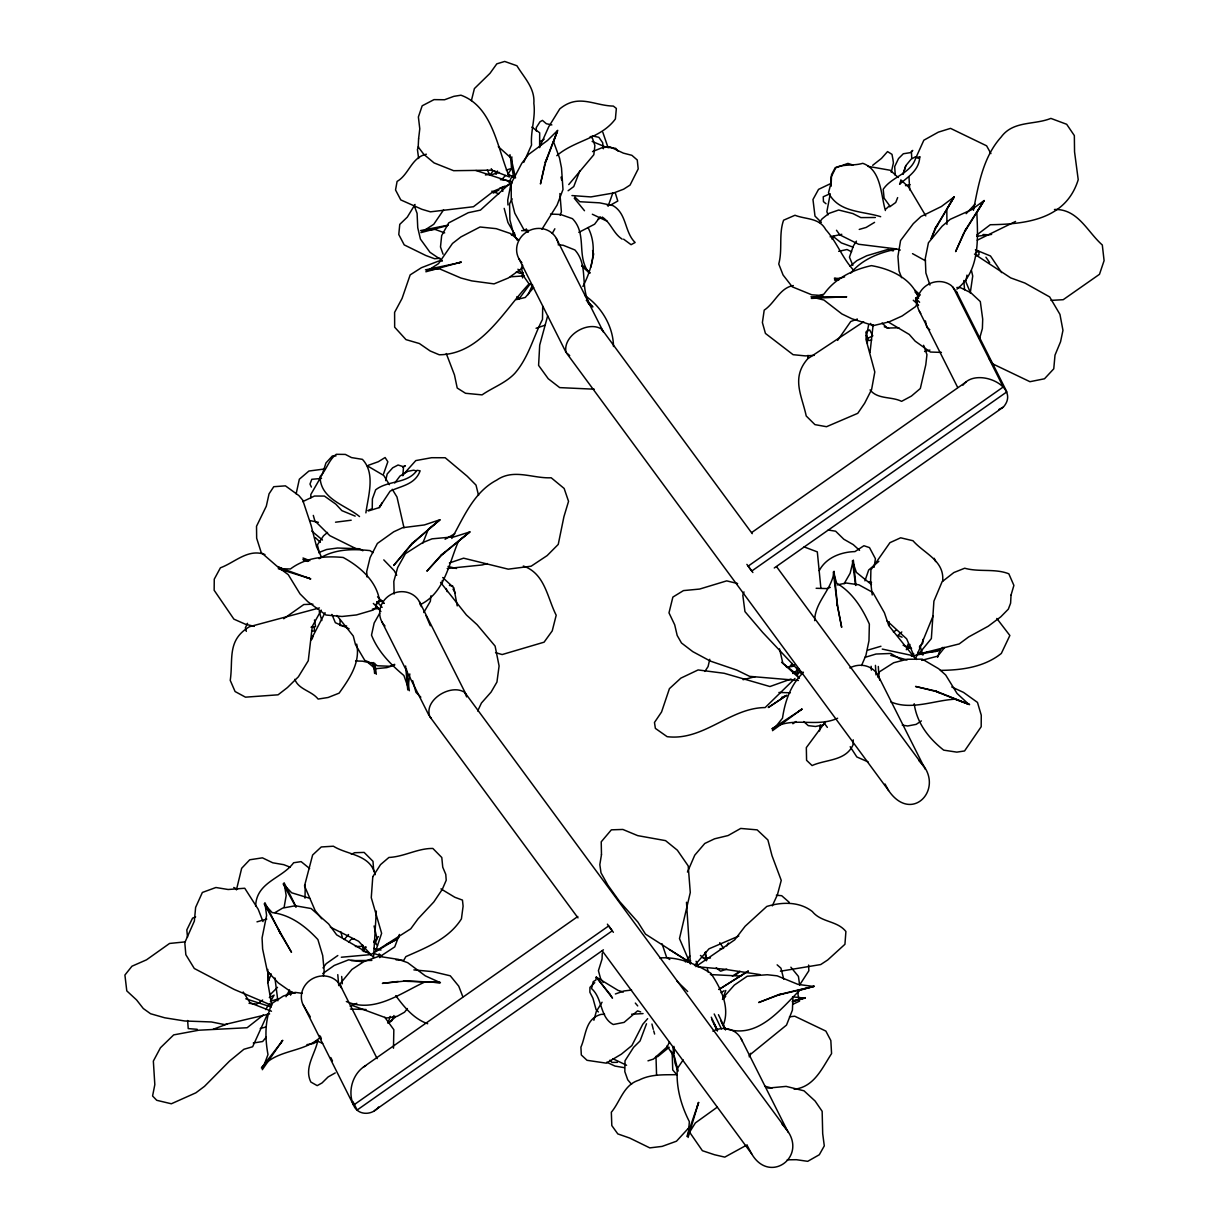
<?xml version="1.0" encoding="UTF-8"?>
<svg xmlns="http://www.w3.org/2000/svg" width="1229" height="1229" viewBox="0 0 1229 1229"><rect width="100%" height="100%" fill="white"/><g stroke="black" fill="none" stroke-linecap="round" stroke-linejoin="round"><path stroke-width="1.5" d="M831.127 186.255L831.142 177.037L835.674 167.866L847.933 163.396L852.957 165.055M267.784 969.404L267.768 982.478L271.747 1005.383L234.201 989.437L194.29 968.483L185.84 954.703L184.796 942.628L194.366 921.059L195.626 907.401L202.37 892.454L215.905 887.507L228.148 889.504L244.755 888.244L258.198 909.245L263.021 921.596M655.994 1056.372L656.563 1075.098M340.464 986.887L340.479 983.308L351.909 969.451L363.922 961.6L378.778 956.362L398.473 959.403L407.69 962.676L425.311 975.857L439.982 982.509L403.711 981.188L382.373 983.384L398.273 981.433M310.799 497.883L310.814 494.504L321.107 476.637M305.022 898.169L305.222 884.757M340.11 619.923L340.018 625.453L346.701 626.022M542.711 306.236L542.481 319.432C533.263 337.314 528.455 357.716 514.767 373.401C505.641 383.064 492.814 387.427 482.06 394.878L465.53 393.28L457.219 388.026L454.469 374.937L446.281 353.537M602.271 953.166L602.056 959.035L598.415 970.695L600.52 978.392L603.209 982.463M792.92 997.518L792.413 1010.146L786.499 1025.094L749.26 1055.358M672.155 1052.27L672.739 1069.952L676.442 1074.238M888.92 625.331L889.089 621.644M511.31 167.252L511.863 156.882M853.249 739.858L852.957 745.081C845.444 761.197 825.996 759.245 812.092 765.559L806.577 760.321L806.332 747.601L825.627 721.577M402.835 475.761L403.527 466.728L405.37 465.668L402.728 467.066M807.714 358.576L807.975 355.365M923.102 639.357L922.779 643.09L919.369 647.022M819.559 730.994L820.204 724.956M375.552 664.536L374.584 673.431L373.677 662.539M870.024 352.431L873.158 324.733M430.98 595.758L430.334 601.319L423.775 612.518M814.673 620.645C814.796 601.841 832.141 589.628 834.061 571.27L837.548 605.928L841.665 627.343L837.395 605.743L833.293 572.053L836.734 583.253C852.358 592.439 862.128 607.909 869.349 624.102L868.98 640.755L865.923 655.364L861.544 665.55M409.825 673.938L407.751 689.915L405.616 665.995M323.473 975.78L324.149 970.618L322.705 955.563L317.896 939.57C305.56 926.297 290.612 914.822 272.131 912.563L264.174 903.853L291.503 952.291L280.412 933.564L264.896 902.7L266.601 915.451L262.069 937.911L262.622 948.988L267.292 971.094L278.215 982.831L290.136 991.219L295.037 993.37M582.884 286.465C592.286 268.506 597.893 246.491 588.046 227.549M376.32 911.088L373.555 957.483L358.591 941.26L330.371 927.142M970.249 293.055L972.723 276.033L971.494 270.595M874.111 567.291L875.417 558.734L869.502 547.612L863.91 545.722L854.969 551.591C840.959 551.959 825.934 557.674 819.251 570.671M798.773 989.652L797.959 994.584L799.557 1001.113L792.813 1004.308M966.977 275.127L965.871 281.81L969.374 290.244M284.145 907.156L286.173 895.557L284.083 882.76L295.989 906.618M973.445 210.343C978.392 184.811 983.139 157.005 1001.113 137.095C1013.157 120.503 1034.127 125.174 1050.872 118.399L1066.68 124.283L1074.346 135.574L1074.545 151.812L1078.217 179.695C1065.989 219.3 1026.568 224.17 990.297 224.723L976.932 234.862M868.642 324.733L865.938 339.265L874.802 371.957L871.591 389.578L864.648 403.235L857.75 413.328L826.518 426.709L814.935 424.619L806.224 415.986C801.907 395.584 790.846 377.964 807.73 358.76L863.695 321.737M510.941 183.904L507.731 200.035L507.961 204.997M255.647 906.249C256.2 882.007 282.009 878.612 293.623 862.758L301.12 861.621L309.647 868.55M365.889 512.877C368.162 495.917 375.721 473.365 362.417 459.354L351.509 457.587L345.364 454.423L336.27 454.3C328.604 459.984 326.714 469.739 320.078 476.514C320.231 499.251 345.472 504.95 359.529 516.564M590.934 267.092L593.653 254.05L592.562 250.562M296.143 493.828L299.338 479.218L308.925 471.03L324.748 468.956M544.739 164.379L540.453 183.981L545.415 162.889L557.736 130.335L547.55 140.429L528.439 154.547L521.711 163.411L511.187 183.413L511.279 199.221L514.782 213.185L523.723 229.347L528.362 231.943M830.005 195.012L826.871 211.711L828.054 214.845M385.66 480.631L387.196 473.979L392.696 467.803L398.073 465.008L403.527 466.728M709.763 659.297L708.073 666.579L704.893 671.418M471.383 100.686L474.394 88.596L490.002 73.325L496.808 63.847L504.704 61.45L516.933 65.767C524.107 77.673 535.091 88.211 533.847 103.374C535.798 117.446 530.452 131.042 531.543 145.007L523.738 162.397M312.197 638.988L313.134 635.347M547.658 315.899L539.7 345.119L538.594 365.397L548.242 378.732L559.687 387.611L594.221 389.194M593.884 1020.254L596.295 1011.528L602.072 1002.234M979.559 338.636L982.386 328.512L982.708 319.171L980.312 301.581L970.849 292.732L960.632 287.755L956.869 287.478M891.286 172.275L893.406 162.919L892.915 159.34L891.993 154.362L887.538 151.597L881.47 158.418L872.682 165.316M290.551 995.167L291.534 991.68M877.614 677.056L879.088 672.048L893.667 662.754L907.14 659.251L922.364 659.174L938.679 668.76L945.685 675.013L957.068 693.479L968.898 704.432L935.715 691.405L915.574 686.458L935.622 691.005L969.604 704.57L954.887 699.178C933.779 700.438 911.058 710.562 890.779 701.882M380.913 611.52L375.966 606.035L377.103 601.795L381.19 600.459M376.212 606.22L378.87 608.847L375.966 606.035L377.242 601.933L381.359 600.628L383.279 602.487M903.254 173.811L905.819 165.654L911.135 159.171L915.559 156.744L918.816 158.311L919.768 156.836L915.789 157.973C910.827 173.934 891.762 176.469 883.205 189.327L884.112 198.146L889.566 205.642L885.971 209.007M908.108 644.119L906.326 649.695L909.076 647.222L909.967 644.442M236.429 889.888L241.667 868.288L249.733 859.778L262.422 857.842L272.746 862.789L283.761 864.678L290.274 867.228M317.681 1041.224C314.685 1054.805 303.978 1068.062 310.845 1082.042L317.205 1085.637L322.029 1082.949L328.128 1076.927L335.256 1072.917M322.013 475.147L325.962 462.949L332.398 455.944L336.009 455.898M388.548 1021.545L390.223 1016.398M697.104 1106.914L698.594 1102.382L688.086 1137.47L689.361 1121.647C680.989 1105.194 675.996 1087.25 677.302 1068.631L683.186 1059.874M900.734 180.909L899.613 184.304C908.262 176.423 919.154 170.539 919.768 156.836M902.992 174.134L905.819 165.654M743.991 591.902L742.823 595.374L744.958 611.596L762.656 632.397L800.909 673M723.328 1025.032C730.241 1007.288 720.778 987.778 710.685 973.153C695.353 963.705 678.208 956.608 659.881 957.959M864.939 580.841L868.673 570.026L878.843 561.315M698.594 1102.613L686.903 1136.441L695.368 1122.922L717.352 1107.099M418.521 146.435L417.43 149.569L418.643 158.495M608.063 206.334L612.795 193.076M422.715 543.372L428.322 529.269L440.059 519.729L411.853 543.571L393.695 565.463L412.237 543.802L439.629 519.852L424.343 524.952L402.605 527.702L393.71 531.804L377.38 543.448L370.113 557.536L366.703 571.562L367.041 576.985M560.132 215.244L561.392 211.818L559.902 193.552M722.468 999.454L725.801 990.451M646.5 1023.772L640.063 1040.948L633.58 1047.354L625.023 1060.765L624.824 1071.657L627.727 1079.799L631.552 1084.331M399.425 934.455L394.739 946.883L379.884 956.654M749.198 1056.832L750.55 1053.284M579.781 170.985L573.759 186.578L568.121 190.741M897.646 197.608L895.726 202.493L889.658 206.871M917.141 302.948L915.743 306.497L902.117 315.991L889.12 321.875L873.481 325.577L851.912 318.772L841.896 313.948L823.906 300.03L810.971 296.819L846.597 296.865M931.152 238.518L935.208 228.333L954.226 196.855L941.445 206.487L920.905 216.581L913.301 223.647L900.565 240.561L897.938 256.385L899.014 270.887L901.61 277.708M374.906 944.102L377.073 938.772L374.062 925.99M267.615 982.893L271.256 974.121M931.336 238.595L935.576 228.471L954.134 196.917L946.806 209.145L946.944 224.415M687.441 872.068L694.754 855.184L704.77 843.478L714.571 838.808L728.121 835.536L740.718 828.438L757.156 829.867L767.895 839.96L772.012 855.722L781.245 880.394L777.435 894.697L772.273 905.881M933.103 615.898L915.39 659.113L906.664 638.865L886.8 620.645M393.987 1015.507L391.544 1021.053L387.688 1023.035M963.736 233.141L955.609 251.622L964.78 231.62L984.137 200.573L971.432 209.79L950.217 219.315L942.151 226.182L928.433 242.758L925.283 258.489L925.883 273.007L929.954 285.067M539.7 146.927L548.733 126.756L559.763 108.905C578.46 93.465 593.73 105.617 613.348 106.093L616.359 108.444L615.391 118.952C600.95 138.708 574.481 140.26 556.798 155.699M723.543 998.854L724.972 995.659L734.358 985.059L747.232 976.241L767.265 974.735L777.174 975.841L798.02 984.398L813.936 986.518L778.648 994.983L758.662 1002.526L778.418 994.722L814.335 986.196L799.68 990.328C779.585 1010.376 756.834 1040.011 724.772 1028.289M937.589 657.331L940.047 649.818L935.699 651.539L926.558 652.2M267.599 1013.848L252.636 1046.755L243.926 1049.259L229.454 1061.165L204.506 1086.344L195.857 1092.827L171.338 1103.78L156.728 1100.293L152.58 1095.991L154.823 1084.623L153.348 1061.088L160.461 1047.753L173.673 1034.895L198.837 1030.209L247.137 1027.736L263.298 1015.016M528.101 294.668L532.48 285.113M522.678 265.203L521.388 267.999L523.354 275.788L529.1 283.991L532.603 285.128M477.682 710.992L481.43 703.034L491.078 692.111L496.946 682.049L499.097 665.98L495.103 646.085L477.113 624.701L466.406 614.976L440.566 582.392M546.982 158.741L545.138 162.597L557.398 131.011L553.542 141.688L559.518 158.003L561.515 167.989L562.99 189.527L557.09 205.059L541.958 229.239M247.521 623.318L245.354 627.835L246.322 631.368M669.467 1042.023L667.117 1046.878L653.429 1059.091L647.975 1060.842M508.944 182.384L512.339 175.701M916.097 157.312L923.839 140.214L938.341 132.148L950.524 128.369L986.61 145.821L990.927 153.61M512.124 198.806L509.574 203.799L509.897 219.822L513.599 233.879L517.271 240.269M286.034 996.734L289.522 989.959M451.811 538.456C463.779 517.102 473.887 491.969 496.685 480.124C513.768 468.218 532.741 478.68 551.191 477.774L564.142 488.451L568.551 501.34L563.927 516.702L558.243 544.401L547.151 555.585L531.143 566.2L508.253 569.165L463.594 558.181L449.399 562.974M310.645 640.493L325.07 612.672M726.846 945.884L728.351 943.073M799.618 984.997L808.851 970.772L808.59 965.057M321.261 610.137L312.32 626.283L308.264 660.741L298.37 676.81L287.432 687.564L278.077 694.815L245.477 697.166L235.092 691.543L230.238 680.374C233.387 659.312 226.643 640.248 249.456 626.713L319.417 607.925M552.267 233.464L554.863 228.778M379.669 613.302L374.154 623.042L371.511 635.147C378.086 651.662 390.53 664.274 403.88 675.504L409.318 690.729L406.353 668.684M844.108 583.76L850.145 573.252L853.341 560.117L855.891 584.927M265.725 1009.593L268.521 1004.769M270.395 1001.558L274.128 995.137L269.32 997.579M383.586 473.81L387.842 461.766L385.107 457.526L378.286 461.735L368.331 465.284M382.019 502.861L379.177 507.608L368.608 510.895M856.444 241.13L853.418 245.846L849.454 257.184L852.849 265.341M495.702 173.704L497.468 170.985M507.685 174.503L511.679 168.373L506.302 170.078M365.505 946.975L363.123 950.585L362.678 944.993M837.61 340.372L850.729 321.522L857.381 319.048M825.197 722.222L823.307 724.941L815.488 726.477L808.267 725.648L803.735 721.561M935.208 228.333L937.942 224.461M279.905 1044.143L282.655 1040.302L262.315 1069.691L267.983 1054.559C264.819 1037.337 264.742 1019.532 272.177 1003.279L283.392 996.012L295.129 992.387L302.319 993.309M685.398 961.938L689.776 955.916M967.254 227.657L964.473 231.451L984.045 200.511L976.84 212.602C977.992 239.348 979.943 270.488 956.93 289.153M378.424 936.559L373.754 942.459M819.328 222.587L822.109 218.839L828.838 213.447L838.67 210.021L852.818 213.554L860.853 217.594L875.355 217.502M519.16 298.693L530.206 283.899M394.739 483.028L399.978 476.038L407.859 471.321L413.651 470.185L416.232 470.922M600.213 216.75L594.606 224.2L578.828 232.373M322.997 967.884L326.223 963.659L337.821 955.517M381.451 504.627L379.177 507.608L390.146 491.124C401.345 485.824 415.11 484.641 420.134 470.815L417 470.323C407.321 484.134 387.965 480.124 375.659 489.833L372.387 498.897L372.233 508.652L367.778 510.603M282.609 1040.656L261.408 1068.001C276.187 1048.936 303.532 1053.207 320.708 1036.938M407.383 1008.548L404.556 1012.189L397.182 1016.306L386.474 1018.027L351.448 1005.138M916.865 298.632L919.154 295.697L915.083 292.118M802.921 672.954C790.539 685.029 784.932 701.452 782.504 718.182L772.503 730.671L801.999 708.995L798.113 711.791M944.702 647.406L937.758 656.148L921.612 660.357M443.577 209.882L433.76 224.292L420.917 232.634L447.556 225.552M669.175 1047.246L657.515 1056.802M529.038 283.914C503.69 310.66 480.985 354.536 439.229 354.766L430.165 350.972L419.396 343.536L405.985 339.619L394.663 327.191L394.601 312.366L402.083 298.401L410.163 274.897L421.409 267.707L438.569 261.086L442.348 260.947M266.217 1037.153L262.653 1041.516L253.282 1043.006M962.968 385.169C976.01 366.35 1021.775 386.29 1003.325 407.106L774.27 567.982M415.049 204.429L407.306 217.118L399.763 224.369L398.78 234.524L404.218 244.894L425.772 255.478L434.605 258.751L439.905 258.228M792.306 663.46L789.955 666.272L795.148 664.705M568.75 184.58L593.822 154.746L594.882 145.56L592.624 138.693L590.75 136.496M533.678 287.478L525.321 297.449L516.364 299.63M344.258 939.509L348.529 934.532M348.59 942.336L350.726 939.847M913.685 653.598L911.411 656.225L939.693 650.095L943.012 647.299M694.493 965.518L708.995 948.819L738.783 936.037M723.405 998.962L725.694 996.335M647.652 1018.672L642.767 1024.279L631.89 1045.556L621.413 1054.144L606.235 1063.146L587.032 1060.304L581.317 1054.974L580.918 1047.139C586.248 1035.233 585.081 1018.703 601.058 1014.386L604.591 1014.263M831.91 238.994L834.414 236.168M505.411 175.517L501.924 179.434L511.172 181.385M420.088 604.714C444.514 593.054 448.754 563.881 458.432 541.236L469.954 531.788L441.242 555.016L426.878 571.162L441.58 555.231L469.708 531.973L454.407 536.781L432.024 538.84L422.699 542.619L405.432 553.649L397.674 567.506L393.818 581.394L394.156 594.006M689.423 1127.147L676.488 1141.203L662.139 1146.396L649.788 1147.886L629.694 1138.054L617.818 1133.921L611.812 1125.58L611.335 1112.23C620.507 1101.23 623.518 1084.854 638.926 1080.153C650.924 1073.931 664.075 1074.899 677.118 1074.668M966.178 213.662L975.027 204.183M376.95 606.281L373.247 610.014L356.456 614.946L342 616.482L325.992 615.022L307.803 601.672L300.014 593.868L288.262 574.68L278.169 567.153L310.691 578.905M850.698 273.161C862.236 259.104 879.442 252.621 896.786 249.026L900.273 250.055M277.508 987.317L270.319 994.553L270.15 993.385M402.59 475.346L415.801 460.583L431.609 457.71L445.19 457.741L467.189 476.207L476.007 485.086L478.557 495.41M378.578 1106.991C372.387 1115.548 357.777 1115.855 353.553 1105.117L302.457 1003.325A21.001 19.541 -26.7 0 1 315.254 977.424A21.001 19.541 -26.7 0 1 341.601 988.208M594.759 982.647L589.951 987.379L589.874 992.233L592.931 998.209L596.096 1009.685L598.4 1011.959M794.979 678.439L765.16 707.566C730.057 707.75 703.572 741.195 667.117 736.663L655.38 728.398L654.473 722.468L661.555 711.99L669.421 688.655L680.866 678.131L698.087 669.943L724.158 673.277L769.938 686.535L791.061 678.992M362.325 950.785L366.196 947.098M522.064 268.337L508.391 277.969L494.058 283.884L471.752 280.888L460.983 278.046L439.874 268.982L425.464 269.858L461.228 262.33M509.897 183.382L480.416 210.128L468.295 212.694L448.693 222.91L441.657 235.615L440.489 246.952L443.054 254.188M901.809 631.952L897.938 635.347L902.071 637.206M327.528 532.418L323.519 535.813L317.389 544.908L319.494 553.265M388.932 1022.543L395.646 1016.89M850.115 266.201L856.92 260.594L866.752 255.74L887.968 249.426L893.237 250.916M399.026 937.281L395.139 940.415L387.135 944.041M735.172 975.365L739.535 971.862M577.799 916.496L363.385 1067.095C352.016 1075.421 347.669 1092.32 353.553 1105.117L608.662 925.944L612.257 930.829L357.163 1110.002L352.907 1101.537M919.154 295.697L915.62 298.324L916.02 302.672L918.57 305.222M411.853 543.571L415.725 540.745M913.285 300.26L916.02 302.672L915.759 298.432L918.124 296.711M792.828 673.477L799.019 668.945M792.859 723.743L795.962 721.515M259.596 1002.203L262.653 1000.022M322.735 973.614L334.227 965.456L348.59 959.834L361.741 961.692M283.684 618.755L303.809 604.53L312.934 604.176M441.242 555.016L445.159 552.282M751.718 532.526L966.117 381.942M374.353 1110.693L603.408 949.817M302.733 501.616L314.47 496.04L324.41 496.07L335.855 504.167L341.892 510.649L355.196 516.119M721.054 992.802L724.05 990.728M695.798 966.624L734.665 939.878L745.158 926.22L766.788 906.449C781.921 901.886 799.265 901.349 812.323 911.519C821.295 922.626 837.103 920.46 845.905 931.505L844.937 944.287L827.701 959.972L820.726 964.55L780.446 971.217M1015.569 221.45L977.239 240.193M747.109 1144.875L724.787 1157.119L714.464 1154.722L702.389 1150.697L690.544 1133.568L688.394 1128.698M718.965 989.499L748.353 971.094M376.566 603.531L381.343 600.612L383.817 603.347M786.837 695.215L768.248 707.52L786.222 695.629L781.552 697.427M921.381 720.916L916.158 724.373L907.647 725.986L902.255 725.11M286.495 994.737L291.043 991.772M801.938 709.302L771.935 728.858C791.891 715.631 816.333 728.136 837.625 718.228M732.346 976.164L739.889 971.279M1003.325 407.106L998.916 409.472M719.026 989.391L747.985 971.156M874.572 222.357L866.168 227.426L859.24 229.424M539.93 141.765L544.155 139.2M893.375 631.952L896.079 630.293M370.59 954.764L396.829 938.956M511.372 234.923L514.552 233.064M274.973 912.609L282.67 908.093L295.283 905.758L311.121 908.523L328.65 923.978L336.669 934.87L370.743 954.595L341.324 957.237M363.385 1067.095L365.674 1065.789M445.082 539.239L454.776 533.755M493.259 193.091L498.851 190.034M318.173 1040.932L313.533 1043.482L306.912 1044.635M319.156 558.673C334.349 548.964 352.646 548.764 370.006 550.607L373.063 552.666M259.688 1002.465L256.492 1004.093L249.011 1003.294M426.386 154.209C411.377 157.358 409.119 174.472 397.09 181.431L395.538 189.957L400.777 199.912L421.854 209.283L430.427 211.834L473.457 206.733L493.781 191.079L512.001 183.52M866.245 331.569L869.64 329.894L872.805 335.824L867.705 338.344L866.122 335.363M351.356 854.309L354.643 852.711L364.137 852.419L373.001 861.329L373.754 871.469M830.881 183.474L818.545 189.374L812.968 199.528L814.996 216.104L821.356 222.418M350.188 1006.29L356.809 1003.34M598.031 219.161L602.287 217.272M907.448 648.589L910.689 647.161M227.211 1024.003L213.201 1029.272M195.641 916.88L192.569 918.14L186.823 929.907L187.499 937.235M592.532 151.597L601.98 147.741L609.784 146.743L623.333 153.118L631.875 155.315L637.267 160L638.204 168.911L630.062 185.072L623.687 189.158L613.701 192.984L590.888 196.917L571.961 195.565M499.711 188.206L504.443 186.332M589.812 137.156L592.777 136.004L598.876 137.325L602.671 142.718L603.316 148.77M318.68 552.558L326.637 549.501L337.483 548.026L359.759 548.748L362.832 550.776M394.663 664.336L389.685 666.256L377.641 665.78L364.736 660.326L355.488 644.641L353.276 636.023L336.9 615.483M830.128 236.798L841.788 234.309M830.297 587.354L826.856 588.583L816.133 588.276M615.376 993.969L624.071 990.958L631.568 990.052M726.769 969.097L720.563 971.202L716.246 967.822M536.074 328.266L544.846 325.286M793.335 285.543C779.585 287.985 774.961 303.041 764.208 310.138L762.395 322.582L765.437 333.428L793.104 354.689L805.425 355.903L814.351 355.335M792.352 1001.896L805.364 997.641L792.859 1000.805M394.663 665.104L386.797 667.639L375.383 668.73L368.285 662.815M975.596 252.437L978.822 251.407L979.006 254.741L975.78 255.77M490.187 175.148L499.143 172.337M272.162 1000.744L278.691 998.716M755.221 676.672L743.084 679.714M864.709 657.454L876.031 654.028L890.748 653.475L901.518 659.773M844.63 276.894L834.522 279.92L838.301 279.859M794.134 1089.263C814.212 1087.066 821.986 1068.278 831.572 1053.591L830.835 1040.533L825.857 1031.085L794.733 1016.214L789.464 1016.813M867.889 650.11L880.947 646.254M256.984 921.842L266.754 919.077M487.345 563.543L482.244 564.956L447.233 568.505M260.256 1028.519L265.372 1027.121M456.681 263.283L461.182 262.054L425.879 271.778L438.507 263.636L452.472 243.465L460.936 236.905L480.032 226.996L496.193 228.655L510.235 233.449L518.592 239.901M924.592 351.509L929.938 350.081M803.413 672.232L793.519 673.369M830.159 193.69L823.246 196.778L823.445 201.617L826.026 203.753M792.352 1001.312L804.949 998.163L792.521 996.827M269.612 1013.91L224.538 1024.587L211.419 1021.96L184.796 1020.992L164.763 1017.796L150.568 1013.741L143.301 1008.533L136.588 999.96L126.787 990.881L124.912 975.043L131.964 966.209L146.497 959.834L169.556 943.457L184.918 941.906M351.187 520.22L335.532 522.202M838.67 251.315L847.027 249.518L851.62 251.791M905.496 185.64L910.09 184.657M837.195 584.912L846.151 583.007L858.841 584.789L872.882 592.486L884.419 612.764L888.767 625.592L912.978 655.687L882.253 649.081M687.195 961.585L690.759 960.863M703.249 958.343L710.485 957.959M448.216 225.137L420.564 230.576L435.097 229.424L444.683 232.895M523.354 272.592L519.775 273.284L516.303 271.932M485.424 174.979L489.941 174.18M871.668 340.049L868.565 340.587L867.029 336.208M778.418 994.722L783.134 993.908M786.499 667.347L793.98 666.179M311.045 627.236L315.561 626.575L314.486 619.938M976.825 236.275L991.619 234.416M720.01 948.757L723.604 948.342L719.779 942.674M767.741 1088.111L786.13 1086.39L804.012 1090.814L815.104 1101.03L822.155 1111.308L822.693 1133.66L824.29 1145.889L819.313 1154.738L807.714 1161.328L796.392 1159.7L787.251 1159.807M372.372 609.092L379.531 608.524M510.419 276.817L523.308 275.941M1050.995 300.383L1063.208 299.692L1099.479 274.313L1104.088 260.64L1102.305 244.986C1087.312 231.82 1077.941 208.715 1054.467 209.483M631.629 1014.232L643.044 1013.587M940.492 670.389C961.938 670.112 983.983 667.255 1001.328 653.459L1009.854 635.501L996.811 618.464M867.874 166.314L890.242 170.263L898.169 177.498M521.634 230.683L528.485 230.422M842.065 296.85L846.474 296.727L811.37 298.417L823.983 294.069C835.228 278.246 852.865 269.735 871.422 265.633C890.579 268.951 912.056 278.507 918.616 298.263M898.921 327.79L887.323 328.035L882.069 323.027M355.381 946.468L362.893 946.361M617.45 1062.348L612.042 1062.424L609.861 1060.212M351.248 960.632L371.834 960.417M500.372 179.649L503.429 179.68M778.909 692.465L790.385 692.787M355.611 660.972L362.509 661.171L372.771 663.476M366.073 1009.516L350.449 1009.04M839.929 278.461L834.353 278.276L839.438 279.597M941.414 352.416L930.384 352.032L915.159 341.155L909.26 334.457L887.952 321.829M550.546 214.046L560.608 214.491L572.453 218.67C587.431 233.925 576.186 256.124 588.706 272.346L582.285 265.986M983.077 234.524L988.592 234.8M710.377 974.566L740.949 976.072M308.494 559.886L302.933 559.548L308.156 561.315M351.479 939.033L354.613 939.233M321.522 478.45L311.797 479.295L309.985 484.088L311.383 487.053M396.061 959.849L403.726 960.356L405.862 956.623C426.524 947.421 448.754 938.956 461.428 918.862L463.103 906.126L462.457 900.089L454.838 897.278L440.965 888.905M822.938 295.59L811.785 294.806L792.275 286.833L783.073 275.004L778.756 263.989C782.689 249.426 778.587 234.155 783.595 220.206L794.979 215.259C805.763 219.545 819.313 217.641 825.734 229.608C836.826 241.959 842.326 258.09 853.633 270.226M607.187 205.059L610.214 205.289L617.788 201.034L615.36 193.168M558.15 244.832L563.128 245.247L574.895 249.963C589.674 266.401 578.582 289.383 591.441 306.405L587.585 302.411M798.404 680.467L749.582 676.349L736.739 670.082L710.423 661.125L692.772 651.631L681.481 642.982L677.179 635.454L674.706 624.824L668.991 612.872L672.877 597.079L683.462 590.596L699.639 589.06L726.692 580.871L737.615 583.545M776.359 895.234L781.69 895.695L789.156 902.255M697.673 966.793L723.758 969.159L760.136 974.597M413.881 969.896L432.685 971.632L450.29 975.811L458.74 986.165L462.826 996.75M408.32 981.356L403.573 980.788L440.428 982.601L425.234 981.817C400.516 993.047 374.507 1013.725 346.332 1001.497M896.402 248.934L858.564 244.248L839.791 234.847L836.488 230.269M363.615 951.476L367.41 951.999M449.415 585.45L452.764 585.972M828.192 530.022L835.628 531.205L843.785 539.208L853.249 544.616L859.547 550.346M624.224 1067.648L614.976 1066.065L606.727 1062.24M311.521 630.723L314.47 631.23L314.148 626.667M197.208 1029.303L188.221 1028.596L187.638 1020.516M309.631 520.512L318.357 522.31M551.867 124.928L546.321 123.714L542.465 120.396L539.992 121.779L536.274 127.616L536.336 131.057M592.332 214.245L607.249 221.281M373.785 948.404L380.99 950.048M868.396 581.609L871.545 582.362M903.131 645.271L911.549 648.374M254.311 626.36L245.293 624.178L233.894 619.139L214.153 590.273L214.261 579.166L220.421 567.798C235.062 562.421 247.935 548.318 264.957 554.525M448.032 566.461L456.512 568.505M765.175 1086.313L772.027 1088.111M890.764 655.38L907.079 659.973M495.548 652.676L502.169 654.55L544.078 642.183L552.236 630.876L556.199 615.237C547.197 597.586 545.046 573.497 523.293 566.016M804.043 546.89L817.316 551.882L820.895 588.368M623.364 992.049L618.079 990.39L596.249 977.101L595.896 980.051L593.223 981.648L591.548 988.577C602.901 998.424 599.614 1017.458 613.271 1024.51L624.086 1022.39L637.59 1010.852L640.678 1011.928M868.135 761.949L856.828 756.956L850.191 746.71M245.8 998.778L271.271 1006.997L269.704 1003.617M475.946 170.493L511.863 182.245M306.559 577.415L310.522 578.782L278.292 568.72L290.443 568.966C305.637 557.49 324.809 555.692 343.214 557.49C359.928 566.6 376.75 581.117 379.577 600.904M374.753 953.735L380.068 955.578M884.265 326.791L888.598 328.343M852.957 247.121L841.312 242.896L833.093 236.383M592.132 141.443L605.498 146.973L615.76 148.386L618.172 151.182M309.662 898.276L291.672 892.792L283.146 883.897L295.974 907.171M491.846 191.156L498.79 193.813M309.831 560.67L303.041 558.012L307.619 561.438M271.471 1011.237L250.163 1002.833L243.173 991.957M975.411 249.81L990.482 255.985L1001.65 272.623M316.252 1040.579L322.674 1043.39M349.113 628.772L335.348 622.688L331.907 614.408M626.59 1065.251L612.795 1058.691M285.358 569.964L277.078 566.292L261.209 552.512L256.661 538.225L256.523 526.273L266.309 506.194L269.043 493.858L273.76 486.699L285.435 485.854L298.908 495.61L302.749 500.157L311.121 525.382L316.59 546.721L321.552 557.244M880.671 216.703C862.543 210.942 838.624 212.786 828.5 192.753L831.265 182.184L831.511 174.687L835.29 167.636C844.185 163.856 853.54 166.069 862.773 163.319C881.347 169.832 880.717 194.489 885.402 210.528M951.753 686.965L963.505 692.403L977.47 702.404L981.264 715.201L981.188 726.723L964.55 750.965L956.823 752.133L943.718 750.151C928.771 738.399 916.849 723.113 914.192 703.725M935.622 691.005L939.939 693.064M356.748 549.01L329.787 535.644L314.839 520.819L313.303 515.397M427.677 1023.742C413.697 1018.81 404.295 1007.135 395.738 995.674M233.756 887.461L237.474 889.35M912.517 253.635L925.498 260.809M569.703 355.596L566.047 352.4L518.838 258.551M918.078 652.153L922.979 654.996L919.983 645.901M366.979 465.622L383.74 475.469L389.424 484.687M267.707 972.308L270.81 974.198M669.452 949.618L691.128 963.183M585.096 295.728C601.396 306.635 613.302 326.561 613.486 346.501M974.459 254.05L1010.714 277.892L1024.878 283.039L1049.658 296.926L1059.951 314.378L1062.962 330.355L1060.55 341.785L1055.004 355.135L1053.76 368.823L1044.496 378.778L1029.948 381.697L992.433 363.738L988.684 357.946M442.163 260.533L429.966 252.283L420.441 239.117L417.752 227.749L417.092 213.385L414.127 205.397M669.774 959.511L666.625 957.36L662.047 943.795M507.654 173.412L513.691 177.959L509.958 154.624M531.85 127.109L539.685 132.778L539.623 147.634M700.438 955.455L706.183 959.957M781.613 662.339L797.79 675.074L797.298 667.547M929.769 329.71L926.85 327.406L925.406 320.877M588.737 303.517L592.885 306.927L586.279 300.306M584.482 210.727L574.235 198.192M311.767 531.082L322.459 540.007M581.885 266.14L590.104 273.053L582.223 265.356M622.166 239.133C613.517 233.694 611.013 223.079 602.671 217.349M752.256 533.678L601.764 329.249C587.938 320.154 562.406 335.778 566.047 352.4M602.271 950.893L751.641 1153.785C769.554 1184.848 807.96 1156.719 786.422 1129.343L464.823 692.511C451.028 682.986 423.022 700.315 430.027 716.937L577.983 917.894M430.027 716.937L431.256 718.013M777.143 964.842L780.953 968.191L783.733 979.16M914.883 290.198L920.337 295.021M952.997 287.048L1003.248 386.966L748.154 566.139L751.749 571.039L1006.858 391.867L956.608 291.949L951.446 285.666A21.001 19.541 -26.7 0 0 917.556 298.755M914.007 657.1L916.68 659.481M381.758 956.285L379.1 953.904L379.715 957.652M498.313 146.635L511.141 158.157L515.535 177.975M871.469 584.558L856.367 572.361L852.388 560.808L855.599 585.465M799.403 678.27L782.858 663.23L779.493 648.82M900.811 179.895L908.738 187.131L925.806 215.905M516.917 296.635L519.329 298.831M442.717 577.538L453.885 587.861L457.219 605.897M315.3 537.58L320.385 542.312M574.895 197.055L579.781 201.725L599.644 202.846L612.918 205.581C627.082 213.738 624.286 232.035 635.132 242.497L631.076 244.679L623.61 239.179M677.041 981.249L687.672 991.542M870.101 389.931C877.721 399.625 891.501 396.276 901.579 401.345L911.426 396.061L920.321 388.518L925.775 364.829L926.943 354.659L923.593 345.288M377.564 596.833L384.201 603.393M373.355 603.454L376.013 606.066M420.825 697.166L415.986 692.373L412.714 680.774M915.759 298.432L919.599 302.288M383.786 559.886L394.217 570.686L396.721 575.249M517.947 269.212L524.322 276.003M918.831 760.567C946.883 786.314 912.609 825.596 888.582 790.524L566.984 353.691M781.874 1123.828L786.422 1129.343M377.242 601.933L382.142 607.372M384.815 1017.335L393.833 1029.687L393.48 1048.245M635.316 1003.079L637.728 1005.921M870.455 323.442L872.882 326.33M790.877 967.192L798.435 976.425L799.587 984.736M321.737 918.77L315.162 910.597L304.515 885.925L312.627 855.015L321.261 846.965L333.382 846.213C347.822 855.2 370.375 854.186 375.183 874.679M523.462 276.126L522.279 274.589L522.586 277.923M373.985 940.938L377.487 945.5M752.885 572.53L746.879 564.372M613.394 932.319L607.387 924.162M824.106 722.975L827.363 727.384M776.559 566.677L923.378 766.097M303.302 1005.199L310.307 1016.859M601.764 329.249L603.316 331.999M464.823 692.511L466.651 696.889M674.153 1056.694L666.994 1045.894M985.935 257.199L989.652 262.607M670.88 1051.025L672.77 1053.806M392.266 489.296L396.982 496.992L403.988 527.763M452.979 589.075L455.391 593.1M888.582 790.524L885.034 784.025M751.641 1153.785L747.217 1145.566M515.274 235.215L507.9 222.434L504.197 208.392M494.626 170.908L496.393 174.103M491.262 168.696L492.645 171.369L490.079 175.363L487.298 170.017M919.369 311.275L957.668 387.442M878.013 675.351L925.222 769.2M556.399 238.503L602.686 330.54M741.072 1038.597L788.265 1132.447M419.458 601.749L465.745 693.786M381.896 621.797L429.105 715.662M340.541 985.873L377.149 1058.645M319.678 1035.494L321.383 1038.874M330.755 1057.508L332.46 1060.888M278.445 929.646L280.304 933.395M718.458 1014.708L725.648 1029.625M720.578 1020.316L724.572 1028.596M714.203 1013.986L721.392 1028.903M711.253 1017.197L717.582 1030.348M711.775 1019.502L717.321 1031.008M722.191 1022.881L725.417 1029.779M714.141 1023.588L717.337 1030.44M956.608 291.949L957.452 293.823M934.209 558.289L935.638 561.561M294.822 679.299C298.601 689.669 311.72 690.821 318.096 699.071L328.143 697.488L339.112 693.141C349.435 678.654 360.527 662.8 356.702 644.088M426.048 615.683L430.334 625.761M526.212 228.824L527.656 232.296M696.075 961.262L698.164 966.347M705.446 952.029L706.752 960.279M706.306 960.817L705 952.567M371.819 662.523L376.304 674.26L374.845 663.368M677.962 1071.273L674.951 1062.885L672.939 1047.338M677.886 1070.09L674.475 1056.817M602.809 132.256L608.109 147.757M501.662 187.837L502.845 191.34M446.158 588.522L447.172 591.641M707.351 968.882L708.396 972.369M319.217 611.504L321.844 620.537M653.72 1030.901L654.611 1034.065M340.771 931.643L342.23 937.02M267.83 974.597L269.274 979.928M651.938 1024.018L653.26 1029.318M561.023 177.099L561.776 180.371M865.892 332.429L867.474 343.352M274.927 977.961L277.862 1000.805M872.221 594.959L870.624 581.655L870.9 569.887L889.95 542.665L900.657 537.795L912.993 540.745C924.054 553.542 944.84 560.578 942.628 581.317M341.677 976.471L342.323 983.799M337.775 974.628L338.743 985.612M963.782 280.519L964.581 289.767M690.437 964.058L686.489 902.255M837.103 601.519L837.395 605.743M895.25 175.255L894.681 166.576L898.537 158.541L903.315 153.763L910.443 152.626L912.717 150.414L911.442 152.012L911.703 157.542M878.32 666.487L878.889 676.058M875.447 665.365L876.031 674.951M871.146 666.302L871.376 670.128M908.968 176.638L909.706 189.927M673.922 1046.371L674.106 1053.422M442.286 580.441L442.363 583.36M712.897 1031.177A21.292 19.802 -26.7 0 1 742.132 1040.963M384.969 625.976A21.292 19.802 -26.7 0 1 391.283 594.344A21.292 19.802 -26.7 0 1 421.255 606.604M521.91 262.729A21.292 19.802 -26.7 0 1 528.224 231.083A21.292 19.802 -26.7 0 1 558.196 243.357M849.838 667.931A21.292 19.802 -26.7 0 1 879.81 680.205M920.736 313.426A21.001 19.541 -26.7 0 1 917.218 301.351M418.597 138.846L418.198 146.927L423.759 154.27L434.052 162.904L453.624 170.693L491.923 170.186L509.436 176.945C497.468 149.446 493.29 106.862 460.952 95.201L453.87 96.338L444.575 99.749L434.006 99.626L422.177 105.802L418.382 116.97L419.78 128.799L418.597 138.846M1011.037 595.097L1010.607 603.178L1008.333 609.154L1000.744 616.866L988.224 626.237L968.621 636.96L959.204 643.935L918.662 654.074L931.352 638.573L933.917 601.135L942.105 581.732L953.858 572.545L964.688 568.228C979.344 572.33 994.86 568.259 1008.825 573.805L1013.894 585.403L1011.037 595.097M372.786 876.707L371.266 897.646L381.62 933.318L375.613 951.246L410.747 928.817L418.106 918.754L433.837 901.932L442.256 889.412L446.219 880.256L445.774 874.372L442.747 867.198L441.795 857.519L432.869 848.456C417.706 848.225 404.264 856.736 388.902 857.458L380.529 864.617L372.786 876.707M601.473 854.647L599.829 864.648L601.012 872.82L607.894 885.187L619.6 901.487L637.897 922.103L645.502 934.117L689.684 962.415L679.483 938.618L690.283 892.515L688.209 865.938L677.348 850.191L665.565 840.636L637.697 835.628L622.842 829.452L611.366 829.836L601.227 841.804L601.473 854.647M609.861 994.107L596.249 977.101L612.503 998.132L609.861 994.107"/></g></svg>
